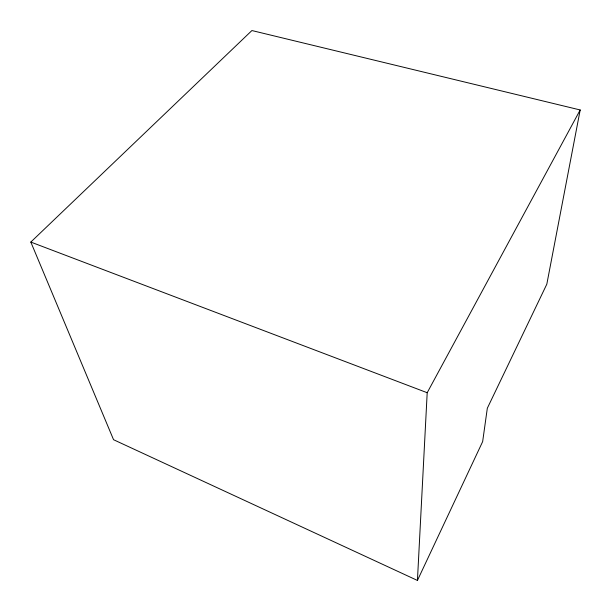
<?xml version="1.0" encoding="UTF-8"?>
<svg xmlns="http://www.w3.org/2000/svg" width="611" height="611" viewBox="0 0 611 611"><rect width="100%" height="100%" fill="white"/><g stroke="black" fill="none" stroke-linecap="round" stroke-linejoin="round"><path stroke-width="0.92" d="M417.435 580.45L427.196 392.72L580.183 109.965L251.908 30.55L30.817 242.071L113.554 439.714L417.435 580.45L482.652 441.608L487.318 408.255L546.822 284.168L580.183 109.965M30.817 242.071L427.196 392.72"/></g></svg>
